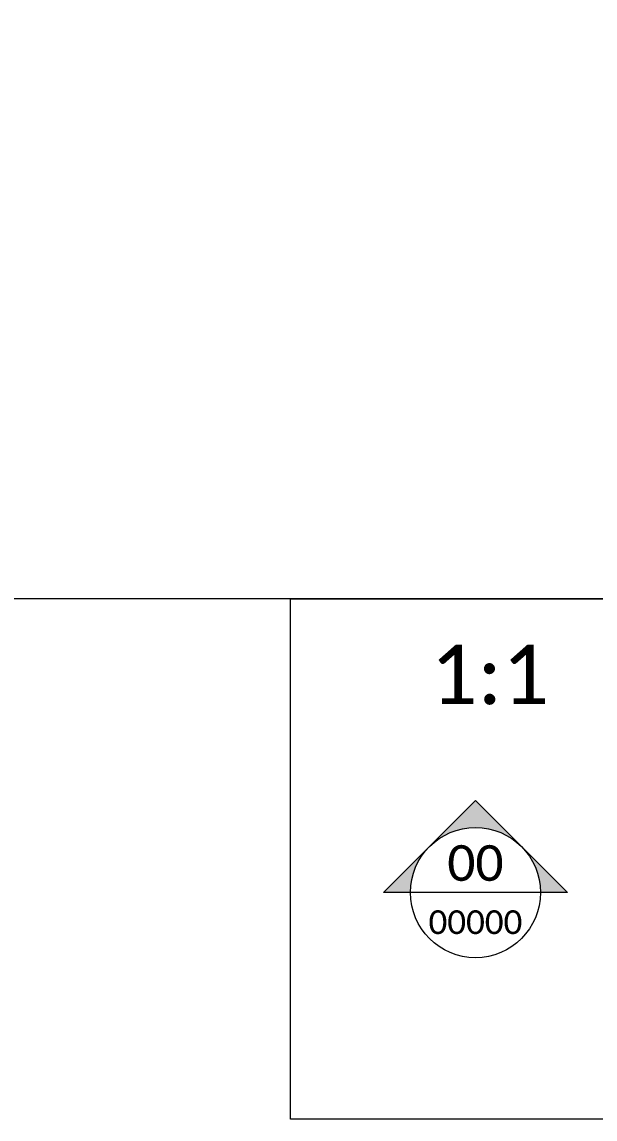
# Model space of a CAD drawing. Header units: millimetres. Extents: x -18512 to 101824, y -95768 to 52898.
# Drawn here: x -17074.1 to -17025.9, y -3096.6 to -3004.2 of the extents above; entities that cross this region are included whole.
import ezdxf
from ezdxf.enums import TextEntityAlignment as Align

# ---------------------------------------------------------------- set-up
doc = ezdxf.new("R2010")
doc.units = ezdxf.units.MM
doc.header["$LTSCALE"] = 25
doc.layers.get('0').update_dxf_attribs({"color": 254, "lineweight": 0})
doc.styles.add('FW_Calibri', font='calibri.ttf')
doc.styles.get("Standard").update_dxf_attribs({"font": 'arial.ttf'})

# ---------------------------------------------------------------- blocks, each defined once
blk = doc.blocks.new('arrow_01')
h = blk.add_hatch(color=256)
h.paths.add_polyline_path([(-3.873, 3.873), (-7.745, 0), (-5.477, 0, -0.198912)])
h.paths.add_polyline_path([(0, 7.745), (-3.873, 3.873, -0.414214), (3.873, 3.873)])
h.paths.add_polyline_path([(3.873, 3.873, -0.198912), (5.477, 0), (7.745, 0)])
blk.add_line((5.477, 0), (-5.477, 0))
blk.add_lwpolyline([(-5.477, 0), (-7.745, 0), (0, 7.745), (7.745, 0), (5.477, 0)])
blk.add_circle((0, 0), 5.477)
for tag, height, p in [('REF1', 3, (0, 2.489)), ('REF2', 2, (0, -2.489))]:
    blk.add_attdef(tag, text='', height=height).set_placement(p, align=Align.MIDDLE_CENTER)

msp = doc.modelspace()

# ---------------------------------------------------------------- linework, layer by layer
at = {"lineweight": 0}
for points in [[(-17192.993, -2833.827), (-16839.305, -2833.827), (-16839.305, -3052.782), (-17192.993, -3052.782)], [(-17051.518, -3052.782), (-16980.78, -3052.782), (-16980.78, -3096.573), (-17051.518, -3096.573)]]:
    msp.add_lwpolyline(points, close=True, dxfattribs=at)

# ---------------------------------------------------------------- block references
ref = msp.add_blockref('arrow_01', (-17035.95, -3077.51), dxfattribs=at)
ref.add_attrib('REF1', '00', dxfattribs={"height": 3, "style": 'FW_Calibri'}).set_placement((-17035.95, -3075.02), align=Align.MIDDLE_CENTER)
ref.add_attrib('REF2', '00000', dxfattribs={"height": 2, "style": 'FW_Calibri'}).set_placement((-17035.95, -3079.999), align=Align.MIDDLE_CENTER)
ref.add_attrib('REF1', '00', dxfattribs={"height": 3, "style": 'FW_Calibri'}).set_placement((-17035.95, -3075.02), align=Align.MIDDLE_CENTER)
ref.add_attrib('REF2', '00000', dxfattribs={"height": 2, "style": 'FW_Calibri'}).set_placement((-17035.95, -3079.999), align=Align.MIDDLE_CENTER)
ref.add_attrib('REF1', '00', dxfattribs={"height": 3, "style": 'FW_Calibri'}).set_placement((-17035.95, -3075.02), align=Align.MIDDLE_CENTER)
ref.add_attrib('REF2', '00000', dxfattribs={"height": 2, "style": 'FW_Calibri'}).set_placement((-17035.95, -3079.999), align=Align.MIDDLE_CENTER)
ref.add_attrib('REF1', '00', dxfattribs={"height": 3, "style": 'FW_Calibri'}).set_placement((-17035.95, -3075.02), align=Align.MIDDLE_CENTER)
ref.add_attrib('REF2', '00000', dxfattribs={"height": 2, "style": 'FW_Calibri'}).set_placement((-17035.95, -3079.999), align=Align.MIDDLE_CENTER)
ref.add_attrib('REF1', '00', dxfattribs={"height": 3, "style": 'FW_Calibri'}).set_placement((-17035.95, -3075.02), align=Align.MIDDLE_CENTER)
ref.add_attrib('REF2', '00000', dxfattribs={"height": 2, "style": 'FW_Calibri'}).set_placement((-17035.95, -3079.999), align=Align.MIDDLE_CENTER)
ref.add_attrib('REF1', '00', dxfattribs={"height": 3, "style": 'FW_Calibri'}).set_placement((-17035.95, -3075.02), align=Align.MIDDLE_CENTER)
ref.add_attrib('REF2', '00000', dxfattribs={"height": 2, "style": 'FW_Calibri'}).set_placement((-17035.95, -3079.999), align=Align.MIDDLE_CENTER)
ref.add_attrib('REF1', '00', dxfattribs={"height": 3, "style": 'FW_Calibri'}).set_placement((-17035.95, -3075.02), align=Align.MIDDLE_CENTER)
ref.add_attrib('REF2', '00000', dxfattribs={"height": 2, "style": 'FW_Calibri'}).set_placement((-17035.95, -3079.999), align=Align.MIDDLE_CENTER)
ref.add_attrib('REF1', '00', dxfattribs={"height": 3, "style": 'FW_Calibri'}).set_placement((-17035.95, -3075.02), align=Align.MIDDLE_CENTER)
ref.add_attrib('REF2', '00000', dxfattribs={"height": 2, "style": 'FW_Calibri'}).set_placement((-17035.95, -3079.999), align=Align.MIDDLE_CENTER)
ref.add_attrib('REF1', '00', dxfattribs={"height": 3, "style": 'FW_Calibri'}).set_placement((-17035.95, -3075.02), align=Align.MIDDLE_CENTER)
ref.add_attrib('REF2', '00000', dxfattribs={"height": 2, "style": 'FW_Calibri'}).set_placement((-17035.95, -3079.999), align=Align.MIDDLE_CENTER)
ref.add_attrib('REF1', '00', dxfattribs={"height": 3, "style": 'FW_Calibri'}).set_placement((-17035.95, -3075.02), align=Align.MIDDLE_CENTER)
ref.add_attrib('REF2', '00000', dxfattribs={"height": 2, "style": 'FW_Calibri'}).set_placement((-17035.95, -3079.999), align=Align.MIDDLE_CENTER)
ref.add_attrib('REF1', '00', dxfattribs={"height": 3, "style": 'FW_Calibri'}).set_placement((-17035.95, -3075.02), align=Align.MIDDLE_CENTER)
ref.add_attrib('REF2', '00000', dxfattribs={"height": 2, "style": 'FW_Calibri'}).set_placement((-17035.95, -3079.999), align=Align.MIDDLE_CENTER)
ref.add_attrib('REF1', '00', dxfattribs={"height": 3, "style": 'FW_Calibri'}).set_placement((-17035.95, -3075.02), align=Align.MIDDLE_CENTER)
ref.add_attrib('REF2', '00000', dxfattribs={"height": 2, "style": 'FW_Calibri'}).set_placement((-17035.95, -3079.999), align=Align.MIDDLE_CENTER)
ref.add_attrib('REF1', '00', dxfattribs={"height": 3, "style": 'FW_Calibri'}).set_placement((-17035.95, -3075.02), align=Align.MIDDLE_CENTER)
ref.add_attrib('REF2', '00000', dxfattribs={"height": 2, "style": 'FW_Calibri'}).set_placement((-17035.95, -3079.999), align=Align.MIDDLE_CENTER)
ref.add_attrib('REF1', '00', dxfattribs={"height": 3, "style": 'FW_Calibri'}).set_placement((-17035.95, -3075.02), align=Align.MIDDLE_CENTER)
ref.add_attrib('REF2', '00000', dxfattribs={"height": 2, "style": 'FW_Calibri'}).set_placement((-17035.95, -3079.999), align=Align.MIDDLE_CENTER)
ref.add_attrib('REF1', '00', dxfattribs={"height": 3, "style": 'FW_Calibri'}).set_placement((-17035.95, -3075.02), align=Align.MIDDLE_CENTER)
ref.add_attrib('REF2', '00000', dxfattribs={"height": 2, "style": 'FW_Calibri'}).set_placement((-17035.95, -3079.999), align=Align.MIDDLE_CENTER)
ref.add_attrib('REF1', '00', dxfattribs={"height": 3, "style": 'FW_Calibri'}).set_placement((-17035.95, -3075.02), align=Align.MIDDLE_CENTER)
ref.add_attrib('REF2', '00000', dxfattribs={"height": 2, "style": 'FW_Calibri'}).set_placement((-17035.95, -3079.999), align=Align.MIDDLE_CENTER)
ref.add_attrib('REF1', '00', dxfattribs={"height": 3, "style": 'FW_Calibri'}).set_placement((-17035.95, -3075.02), align=Align.MIDDLE_CENTER)
ref.add_attrib('REF2', '00000', dxfattribs={"height": 2, "style": 'FW_Calibri'}).set_placement((-17035.95, -3079.999), align=Align.MIDDLE_CENTER)
ref.add_attrib('REF1', '00', dxfattribs={"height": 3, "style": 'FW_Calibri'}).set_placement((-17035.95, -3075.02), align=Align.MIDDLE_CENTER)
ref.add_attrib('REF2', '00000', dxfattribs={"height": 2, "style": 'FW_Calibri'}).set_placement((-17035.95, -3079.999), align=Align.MIDDLE_CENTER)
ref.add_attrib('REF1', '00', dxfattribs={"height": 3, "style": 'FW_Calibri'}).set_placement((-17035.95, -3075.02), align=Align.MIDDLE_CENTER)
ref.add_attrib('REF2', '00000', dxfattribs={"height": 2, "style": 'FW_Calibri'}).set_placement((-17035.95, -3079.999), align=Align.MIDDLE_CENTER)
ref.add_attrib('REF1', '00', dxfattribs={"height": 3, "style": 'FW_Calibri'}).set_placement((-17035.95, -3075.02), align=Align.MIDDLE_CENTER)
ref.add_attrib('REF2', '00000', dxfattribs={"height": 2, "style": 'FW_Calibri'}).set_placement((-17035.95, -3079.999), align=Align.MIDDLE_CENTER)
ref.add_attrib('REF1', '00', dxfattribs={"height": 3, "style": 'FW_Calibri'}).set_placement((-17035.95, -3075.02), align=Align.MIDDLE_CENTER)
ref.add_attrib('REF2', '00000', dxfattribs={"height": 2, "style": 'FW_Calibri'}).set_placement((-17035.95, -3079.999), align=Align.MIDDLE_CENTER)
ref.add_attrib('REF1', '00', dxfattribs={"height": 3, "style": 'FW_Calibri'}).set_placement((-17035.95, -3075.02), align=Align.MIDDLE_CENTER)
ref.add_attrib('REF2', '00000', dxfattribs={"height": 2, "style": 'FW_Calibri'}).set_placement((-17035.95, -3079.999), align=Align.MIDDLE_CENTER)
ref.add_attrib('REF1', '00', dxfattribs={"height": 3, "style": 'FW_Calibri'}).set_placement((-17035.95, -3075.02), align=Align.MIDDLE_CENTER)
ref.add_attrib('REF2', '00000', dxfattribs={"height": 2, "style": 'FW_Calibri'}).set_placement((-17035.95, -3079.999), align=Align.MIDDLE_CENTER)
ref.add_attrib('REF1', '00', dxfattribs={"height": 3, "style": 'FW_Calibri'}).set_placement((-17035.95, -3075.02), align=Align.MIDDLE_CENTER)
ref.add_attrib('REF2', '00000', dxfattribs={"height": 2, "style": 'FW_Calibri'}).set_placement((-17035.95, -3079.999), align=Align.MIDDLE_CENTER)
ref.add_attrib('REF1', '00', dxfattribs={"height": 3, "style": 'FW_Calibri'}).set_placement((-17035.95, -3075.02), align=Align.MIDDLE_CENTER)
ref.add_attrib('REF2', '00000', dxfattribs={"height": 2, "style": 'FW_Calibri'}).set_placement((-17035.95, -3079.999), align=Align.MIDDLE_CENTER)
ref.add_attrib('REF1', '00', dxfattribs={"height": 3, "style": 'FW_Calibri'}).set_placement((-17035.95, -3075.02), align=Align.MIDDLE_CENTER)
ref.add_attrib('REF2', '00000', dxfattribs={"height": 2, "style": 'FW_Calibri'}).set_placement((-17035.95, -3079.999), align=Align.MIDDLE_CENTER)
ref.add_attrib('REF1', '00', dxfattribs={"height": 3, "style": 'FW_Calibri'}).set_placement((-17035.95, -3075.02), align=Align.MIDDLE_CENTER)
ref.add_attrib('REF2', '00000', dxfattribs={"height": 2, "style": 'FW_Calibri'}).set_placement((-17035.95, -3079.999), align=Align.MIDDLE_CENTER)
ref.add_attrib('REF1', '00', dxfattribs={"height": 3, "style": 'FW_Calibri'}).set_placement((-17035.95, -3075.02), align=Align.MIDDLE_CENTER)
ref.add_attrib('REF2', '00000', dxfattribs={"height": 2, "style": 'FW_Calibri'}).set_placement((-17035.95, -3079.999), align=Align.MIDDLE_CENTER)
ref.add_attrib('REF1', '00', dxfattribs={"height": 3, "style": 'FW_Calibri'}).set_placement((-17035.95, -3075.02), align=Align.MIDDLE_CENTER)
ref.add_attrib('REF2', '00000', dxfattribs={"height": 2, "style": 'FW_Calibri'}).set_placement((-17035.95, -3079.999), align=Align.MIDDLE_CENTER)
ref.add_attrib('REF1', '00', dxfattribs={"height": 3, "style": 'FW_Calibri'}).set_placement((-17035.95, -3075.02), align=Align.MIDDLE_CENTER)
ref.add_attrib('REF2', '00000', dxfattribs={"height": 2, "style": 'FW_Calibri'}).set_placement((-17035.95, -3079.999), align=Align.MIDDLE_CENTER)
ref.add_attrib('REF1', '00', dxfattribs={"height": 3, "style": 'FW_Calibri'}).set_placement((-17035.95, -3075.02), align=Align.MIDDLE_CENTER)
ref.add_attrib('REF2', '00000', dxfattribs={"height": 2, "style": 'FW_Calibri'}).set_placement((-17035.95, -3079.999), align=Align.MIDDLE_CENTER)
ref.add_attrib('REF1', '00', dxfattribs={"height": 3, "style": 'FW_Calibri'}).set_placement((-17035.95, -3075.02), align=Align.MIDDLE_CENTER)
ref.add_attrib('REF2', '00000', dxfattribs={"height": 2, "style": 'FW_Calibri'}).set_placement((-17035.95, -3079.999), align=Align.MIDDLE_CENTER)
ref.add_attrib('REF1', '00', dxfattribs={"height": 3, "style": 'FW_Calibri'}).set_placement((-17035.95, -3075.02), align=Align.MIDDLE_CENTER)
ref.add_attrib('REF2', '00000', dxfattribs={"height": 2, "style": 'FW_Calibri'}).set_placement((-17035.95, -3079.999), align=Align.MIDDLE_CENTER)
ref.add_attrib('REF1', '00', dxfattribs={"height": 3, "style": 'FW_Calibri'}).set_placement((-17035.95, -3075.02), align=Align.MIDDLE_CENTER)
ref.add_attrib('REF2', '00000', dxfattribs={"height": 2, "style": 'FW_Calibri'}).set_placement((-17035.95, -3079.999), align=Align.MIDDLE_CENTER)
ref.add_attrib('REF1', '00', dxfattribs={"height": 3, "style": 'FW_Calibri'}).set_placement((-17035.95, -3075.02), align=Align.MIDDLE_CENTER)
ref.add_attrib('REF2', '00000', dxfattribs={"height": 2, "style": 'FW_Calibri'}).set_placement((-17035.95, -3079.999), align=Align.MIDDLE_CENTER)
ref.add_attrib('REF1', '00', dxfattribs={"height": 3, "style": 'FW_Calibri'}).set_placement((-17035.95, -3075.02), align=Align.MIDDLE_CENTER)
ref.add_attrib('REF2', '00000', dxfattribs={"height": 2, "style": 'FW_Calibri'}).set_placement((-17035.95, -3079.999), align=Align.MIDDLE_CENTER)
ref.add_attrib('REF1', '00', dxfattribs={"height": 3, "style": 'FW_Calibri'}).set_placement((-17035.95, -3075.02), align=Align.MIDDLE_CENTER)
ref.add_attrib('REF2', '00000', dxfattribs={"height": 2, "style": 'FW_Calibri'}).set_placement((-17035.95, -3079.999), align=Align.MIDDLE_CENTER)
ref.add_attrib('REF1', '00', dxfattribs={"height": 3, "style": 'FW_Calibri'}).set_placement((-17035.95, -3075.02), align=Align.MIDDLE_CENTER)
ref.add_attrib('REF2', '00000', dxfattribs={"height": 2, "style": 'FW_Calibri'}).set_placement((-17035.95, -3079.999), align=Align.MIDDLE_CENTER)
ref.add_attrib('REF1', '00', dxfattribs={"height": 3, "style": 'FW_Calibri'}).set_placement((-17035.95, -3075.02), align=Align.MIDDLE_CENTER)
ref.add_attrib('REF2', '00000', dxfattribs={"height": 2, "style": 'FW_Calibri'}).set_placement((-17035.95, -3079.999), align=Align.MIDDLE_CENTER)
ref.add_attrib('REF1', '00', dxfattribs={"height": 3, "style": 'FW_Calibri'}).set_placement((-17035.95, -3075.02), align=Align.MIDDLE_CENTER)
ref.add_attrib('REF2', '00000', dxfattribs={"height": 2, "style": 'FW_Calibri'}).set_placement((-17035.95, -3079.999), align=Align.MIDDLE_CENTER)
ref.add_attrib('REF1', '00', dxfattribs={"height": 3, "style": 'FW_Calibri'}).set_placement((-17035.95, -3075.02), align=Align.MIDDLE_CENTER)
ref.add_attrib('REF2', '00000', dxfattribs={"height": 2, "style": 'FW_Calibri'}).set_placement((-17035.95, -3079.999), align=Align.MIDDLE_CENTER)
ref.add_attrib('REF1', '00', dxfattribs={"height": 3, "style": 'FW_Calibri'}).set_placement((-17035.95, -3075.02), align=Align.MIDDLE_CENTER)
ref.add_attrib('REF2', '00000', dxfattribs={"height": 2, "style": 'FW_Calibri'}).set_placement((-17035.95, -3079.999), align=Align.MIDDLE_CENTER)
ref.add_attrib('REF1', '00', dxfattribs={"height": 3, "style": 'FW_Calibri'}).set_placement((-17035.95, -3075.02), align=Align.MIDDLE_CENTER)
ref.add_attrib('REF2', '00000', dxfattribs={"height": 2, "style": 'FW_Calibri'}).set_placement((-17035.95, -3079.999), align=Align.MIDDLE_CENTER)
ref.add_attrib('REF1', '00', dxfattribs={"height": 3, "style": 'FW_Calibri'}).set_placement((-17035.95, -3075.02), align=Align.MIDDLE_CENTER)
ref.add_attrib('REF2', '00000', dxfattribs={"height": 2, "style": 'FW_Calibri'}).set_placement((-17035.95, -3079.999), align=Align.MIDDLE_CENTER)
ref.add_attrib('REF1', '00', dxfattribs={"height": 3, "style": 'FW_Calibri'}).set_placement((-17035.95, -3075.02), align=Align.MIDDLE_CENTER)
ref.add_attrib('REF2', '00000', dxfattribs={"height": 2, "style": 'FW_Calibri'}).set_placement((-17035.95, -3079.999), align=Align.MIDDLE_CENTER)
ref.add_attrib('REF1', '00', dxfattribs={"height": 3, "style": 'FW_Calibri'}).set_placement((-17035.95, -3075.02), align=Align.MIDDLE_CENTER)
ref.add_attrib('REF2', '00000', dxfattribs={"height": 2, "style": 'FW_Calibri'}).set_placement((-17035.95, -3079.999), align=Align.MIDDLE_CENTER)
ref.add_attrib('REF1', '00', dxfattribs={"height": 3, "style": 'FW_Calibri'}).set_placement((-17035.95, -3075.02), align=Align.MIDDLE_CENTER)
ref.add_attrib('REF2', '00000', dxfattribs={"height": 2, "style": 'FW_Calibri'}).set_placement((-17035.95, -3079.999), align=Align.MIDDLE_CENTER)
ref.add_attrib('REF1', '00', dxfattribs={"height": 3, "style": 'FW_Calibri'}).set_placement((-17035.95, -3075.02), align=Align.MIDDLE_CENTER)
ref.add_attrib('REF2', '00000', dxfattribs={"height": 2, "style": 'FW_Calibri'}).set_placement((-17035.95, -3079.999), align=Align.MIDDLE_CENTER)
ref.add_attrib('REF1', '00', dxfattribs={"height": 3, "style": 'FW_Calibri'}).set_placement((-17035.95, -3075.02), align=Align.MIDDLE_CENTER)
ref.add_attrib('REF2', '00000', dxfattribs={"height": 2, "style": 'FW_Calibri'}).set_placement((-17035.95, -3079.999), align=Align.MIDDLE_CENTER)
ref.add_attrib('REF1', '00', dxfattribs={"height": 3, "style": 'FW_Calibri'}).set_placement((-17035.95, -3075.02), align=Align.MIDDLE_CENTER)
ref.add_attrib('REF2', '00000', dxfattribs={"height": 2, "style": 'FW_Calibri'}).set_placement((-17035.95, -3079.999), align=Align.MIDDLE_CENTER)
ref.add_attrib('REF1', '00', dxfattribs={"height": 3, "style": 'FW_Calibri'}).set_placement((-17035.95, -3075.02), align=Align.MIDDLE_CENTER)
ref.add_attrib('REF2', '00000', dxfattribs={"height": 2, "style": 'FW_Calibri'}).set_placement((-17035.95, -3079.999), align=Align.MIDDLE_CENTER)
ref.add_attrib('REF1', '00', dxfattribs={"height": 3, "style": 'FW_Calibri'}).set_placement((-17035.95, -3075.02), align=Align.MIDDLE_CENTER)
ref.add_attrib('REF2', '00000', dxfattribs={"height": 2, "style": 'FW_Calibri'}).set_placement((-17035.95, -3079.999), align=Align.MIDDLE_CENTER)
ref.add_attrib('REF1', '00', dxfattribs={"height": 3, "style": 'FW_Calibri'}).set_placement((-17035.95, -3075.02), align=Align.MIDDLE_CENTER)
ref.add_attrib('REF2', '00000', dxfattribs={"height": 2, "style": 'FW_Calibri'}).set_placement((-17035.95, -3079.999), align=Align.MIDDLE_CENTER)
ref.add_attrib('REF1', '00', dxfattribs={"height": 3, "style": 'FW_Calibri'}).set_placement((-17035.95, -3075.02), align=Align.MIDDLE_CENTER)
ref.add_attrib('REF2', '00000', dxfattribs={"height": 2, "style": 'FW_Calibri'}).set_placement((-17035.95, -3079.999), align=Align.MIDDLE_CENTER)
ref.add_attrib('REF1', '00', dxfattribs={"height": 3, "style": 'FW_Calibri'}).set_placement((-17035.95, -3075.02), align=Align.MIDDLE_CENTER)
ref.add_attrib('REF2', '00000', dxfattribs={"height": 2, "style": 'FW_Calibri'}).set_placement((-17035.95, -3079.999), align=Align.MIDDLE_CENTER)
ref.add_attrib('REF1', '00', dxfattribs={"height": 3, "style": 'FW_Calibri'}).set_placement((-17035.95, -3075.02), align=Align.MIDDLE_CENTER)
ref.add_attrib('REF2', '00000', dxfattribs={"height": 2, "style": 'FW_Calibri'}).set_placement((-17035.95, -3079.999), align=Align.MIDDLE_CENTER)
ref.add_attrib('REF1', '00', dxfattribs={"height": 3, "style": 'FW_Calibri'}).set_placement((-17035.95, -3075.02), align=Align.MIDDLE_CENTER)
ref.add_attrib('REF2', '00000', dxfattribs={"height": 2, "style": 'FW_Calibri'}).set_placement((-17035.95, -3079.999), align=Align.MIDDLE_CENTER)
ref.add_attrib('REF1', '00', dxfattribs={"height": 3, "style": 'FW_Calibri'}).set_placement((-17035.95, -3075.02), align=Align.MIDDLE_CENTER)
ref.add_attrib('REF2', '00000', dxfattribs={"height": 2, "style": 'FW_Calibri'}).set_placement((-17035.95, -3079.999), align=Align.MIDDLE_CENTER)
ref.add_attrib('REF1', '00', dxfattribs={"height": 3, "style": 'FW_Calibri'}).set_placement((-17035.95, -3075.02), align=Align.MIDDLE_CENTER)
ref.add_attrib('REF2', '00000', dxfattribs={"height": 2, "style": 'FW_Calibri'}).set_placement((-17035.95, -3079.999), align=Align.MIDDLE_CENTER)
ref.add_attrib('REF1', '00', dxfattribs={"height": 3, "style": 'FW_Calibri'}).set_placement((-17035.95, -3075.02), align=Align.MIDDLE_CENTER)
ref.add_attrib('REF2', '00000', dxfattribs={"height": 2, "style": 'FW_Calibri'}).set_placement((-17035.95, -3079.999), align=Align.MIDDLE_CENTER)
ref.add_attrib('REF1', '00', dxfattribs={"height": 3, "style": 'FW_Calibri'}).set_placement((-17035.95, -3075.02), align=Align.MIDDLE_CENTER)
ref.add_attrib('REF2', '00000', dxfattribs={"height": 2, "style": 'FW_Calibri'}).set_placement((-17035.95, -3079.999), align=Align.MIDDLE_CENTER)
ref.add_attrib('REF1', '00', dxfattribs={"height": 3, "style": 'FW_Calibri'}).set_placement((-17035.95, -3075.02), align=Align.MIDDLE_CENTER)
ref.add_attrib('REF2', '00000', dxfattribs={"height": 2, "style": 'FW_Calibri'}).set_placement((-17035.95, -3079.999), align=Align.MIDDLE_CENTER)
ref.add_attrib('REF1', '00', dxfattribs={"height": 3, "style": 'FW_Calibri'}).set_placement((-17035.95, -3075.02), align=Align.MIDDLE_CENTER)
ref.add_attrib('REF2', '00000', dxfattribs={"height": 2, "style": 'FW_Calibri'}).set_placement((-17035.95, -3079.999), align=Align.MIDDLE_CENTER)
ref.add_attrib('REF1', '00', dxfattribs={"height": 3, "style": 'FW_Calibri'}).set_placement((-17035.95, -3075.02), align=Align.MIDDLE_CENTER)
ref.add_attrib('REF2', '00000', dxfattribs={"height": 2, "style": 'FW_Calibri'}).set_placement((-17035.95, -3079.999), align=Align.MIDDLE_CENTER)
ref.add_attrib('REF1', '00', dxfattribs={"height": 3, "style": 'FW_Calibri'}).set_placement((-17035.95, -3075.02), align=Align.MIDDLE_CENTER)
ref.add_attrib('REF2', '00000', dxfattribs={"height": 2, "style": 'FW_Calibri'}).set_placement((-17035.95, -3079.999), align=Align.MIDDLE_CENTER)
ref.add_attrib('REF1', '00', dxfattribs={"height": 3, "style": 'FW_Calibri'}).set_placement((-17035.95, -3075.02), align=Align.MIDDLE_CENTER)
ref.add_attrib('REF2', '00000', dxfattribs={"height": 2, "style": 'FW_Calibri'}).set_placement((-17035.95, -3079.999), align=Align.MIDDLE_CENTER)
ref.add_attrib('REF1', '00', dxfattribs={"height": 3, "style": 'FW_Calibri'}).set_placement((-17035.95, -3075.02), align=Align.MIDDLE_CENTER)
ref.add_attrib('REF2', '00000', dxfattribs={"height": 2, "style": 'FW_Calibri'}).set_placement((-17035.95, -3079.999), align=Align.MIDDLE_CENTER)
ref.add_attrib('REF1', '00', dxfattribs={"height": 3, "style": 'FW_Calibri'}).set_placement((-17035.95, -3075.02), align=Align.MIDDLE_CENTER)
ref.add_attrib('REF2', '00000', dxfattribs={"height": 2, "style": 'FW_Calibri'}).set_placement((-17035.95, -3079.999), align=Align.MIDDLE_CENTER)
ref.add_attrib('REF1', '00', dxfattribs={"height": 3, "style": 'FW_Calibri'}).set_placement((-17035.95, -3075.02), align=Align.MIDDLE_CENTER)
ref.add_attrib('REF2', '00000', dxfattribs={"height": 2, "style": 'FW_Calibri'}).set_placement((-17035.95, -3079.999), align=Align.MIDDLE_CENTER)
ref.add_attrib('REF1', '00', dxfattribs={"height": 3, "style": 'FW_Calibri'}).set_placement((-17035.95, -3075.02), align=Align.MIDDLE_CENTER)
ref.add_attrib('REF2', '00000', dxfattribs={"height": 2, "style": 'FW_Calibri'}).set_placement((-17035.95, -3079.999), align=Align.MIDDLE_CENTER)
ref.add_attrib('REF1', '00', dxfattribs={"height": 3, "style": 'FW_Calibri'}).set_placement((-17035.95, -3075.02), align=Align.MIDDLE_CENTER)
ref.add_attrib('REF2', '00000', dxfattribs={"height": 2, "style": 'FW_Calibri'}).set_placement((-17035.95, -3079.999), align=Align.MIDDLE_CENTER)
ref.add_attrib('REF1', '00', dxfattribs={"height": 3, "style": 'FW_Calibri'}).set_placement((-17035.95, -3075.02), align=Align.MIDDLE_CENTER)
ref.add_attrib('REF2', '00000', dxfattribs={"height": 2, "style": 'FW_Calibri'}).set_placement((-17035.95, -3079.999), align=Align.MIDDLE_CENTER)
ref.add_attrib('REF1', '00', dxfattribs={"height": 3, "style": 'FW_Calibri'}).set_placement((-17035.95, -3075.02), align=Align.MIDDLE_CENTER)
ref.add_attrib('REF2', '00000', dxfattribs={"height": 2, "style": 'FW_Calibri'}).set_placement((-17035.95, -3079.999), align=Align.MIDDLE_CENTER)
ref.add_attrib('REF1', '00', dxfattribs={"height": 3, "style": 'FW_Calibri'}).set_placement((-17035.95, -3075.02), align=Align.MIDDLE_CENTER)
ref.add_attrib('REF2', '00000', dxfattribs={"height": 2, "style": 'FW_Calibri'}).set_placement((-17035.95, -3079.999), align=Align.MIDDLE_CENTER)
ref.add_attrib('REF1', '00', dxfattribs={"height": 3, "style": 'FW_Calibri'}).set_placement((-17035.95, -3075.02), align=Align.MIDDLE_CENTER)
ref.add_attrib('REF2', '00000', dxfattribs={"height": 2, "style": 'FW_Calibri'}).set_placement((-17035.95, -3079.999), align=Align.MIDDLE_CENTER)
ref.add_attrib('REF1', '00', dxfattribs={"height": 3, "style": 'FW_Calibri'}).set_placement((-17035.95, -3075.02), align=Align.MIDDLE_CENTER)
ref.add_attrib('REF2', '00000', dxfattribs={"height": 2, "style": 'FW_Calibri'}).set_placement((-17035.95, -3079.999), align=Align.MIDDLE_CENTER)
ref.add_attrib('REF1', '00', dxfattribs={"height": 3, "style": 'FW_Calibri'}).set_placement((-17035.95, -3075.02), align=Align.MIDDLE_CENTER)
ref.add_attrib('REF2', '00000', dxfattribs={"height": 2, "style": 'FW_Calibri'}).set_placement((-17035.95, -3079.999), align=Align.MIDDLE_CENTER)
ref.add_attrib('REF1', '00', dxfattribs={"height": 3, "style": 'FW_Calibri'}).set_placement((-17035.95, -3075.02), align=Align.MIDDLE_CENTER)
ref.add_attrib('REF2', '00000', dxfattribs={"height": 2, "style": 'FW_Calibri'}).set_placement((-17035.95, -3079.999), align=Align.MIDDLE_CENTER)
ref.add_attrib('REF1', '00', dxfattribs={"height": 3, "style": 'FW_Calibri'}).set_placement((-17035.95, -3075.02), align=Align.MIDDLE_CENTER)
ref.add_attrib('REF2', '00000', dxfattribs={"height": 2, "style": 'FW_Calibri'}).set_placement((-17035.95, -3079.999), align=Align.MIDDLE_CENTER)
ref.add_attrib('REF1', '00', dxfattribs={"height": 3, "style": 'FW_Calibri'}).set_placement((-17035.95, -3075.02), align=Align.MIDDLE_CENTER)
ref.add_attrib('REF2', '00000', dxfattribs={"height": 2, "style": 'FW_Calibri'}).set_placement((-17035.95, -3079.999), align=Align.MIDDLE_CENTER)
ref.add_attrib('REF1', '00', dxfattribs={"height": 3, "style": 'FW_Calibri'}).set_placement((-17035.95, -3075.02), align=Align.MIDDLE_CENTER)
ref.add_attrib('REF2', '00000', dxfattribs={"height": 2, "style": 'FW_Calibri'}).set_placement((-17035.95, -3079.999), align=Align.MIDDLE_CENTER)
ref.add_attrib('REF1', '00', dxfattribs={"height": 3, "style": 'FW_Calibri'}).set_placement((-17035.95, -3075.02), align=Align.MIDDLE_CENTER)
ref.add_attrib('REF2', '00000', dxfattribs={"height": 2, "style": 'FW_Calibri'}).set_placement((-17035.95, -3079.999), align=Align.MIDDLE_CENTER)
ref.add_attrib('REF1', '00', dxfattribs={"height": 3, "style": 'FW_Calibri'}).set_placement((-17035.95, -3075.02), align=Align.MIDDLE_CENTER)
ref.add_attrib('REF2', '00000', dxfattribs={"height": 2, "style": 'FW_Calibri'}).set_placement((-17035.95, -3079.999), align=Align.MIDDLE_CENTER)
ref.add_attrib('REF1', '00', dxfattribs={"height": 3, "style": 'FW_Calibri'}).set_placement((-17035.95, -3075.02), align=Align.MIDDLE_CENTER)
ref.add_attrib('REF2', '00000', dxfattribs={"height": 2, "style": 'FW_Calibri'}).set_placement((-17035.95, -3079.999), align=Align.MIDDLE_CENTER)
ref.add_attrib('REF1', '00', dxfattribs={"height": 3, "style": 'FW_Calibri'}).set_placement((-17035.95, -3075.02), align=Align.MIDDLE_CENTER)
ref.add_attrib('REF2', '00000', dxfattribs={"height": 2, "style": 'FW_Calibri'}).set_placement((-17035.95, -3079.999), align=Align.MIDDLE_CENTER)
ref.add_attrib('REF1', '00', dxfattribs={"height": 3, "style": 'FW_Calibri'}).set_placement((-17035.95, -3075.02), align=Align.MIDDLE_CENTER)
ref.add_attrib('REF2', '00000', dxfattribs={"height": 2, "style": 'FW_Calibri'}).set_placement((-17035.95, -3079.999), align=Align.MIDDLE_CENTER)
ref.add_attrib('REF1', '00', dxfattribs={"height": 3, "style": 'FW_Calibri'}).set_placement((-17035.95, -3075.02), align=Align.MIDDLE_CENTER)
ref.add_attrib('REF2', '00000', dxfattribs={"height": 2, "style": 'FW_Calibri'}).set_placement((-17035.95, -3079.999), align=Align.MIDDLE_CENTER)
ref.add_attrib('REF1', '00', dxfattribs={"height": 3, "style": 'FW_Calibri'}).set_placement((-17035.95, -3075.02), align=Align.MIDDLE_CENTER)
ref.add_attrib('REF2', '00000', dxfattribs={"height": 2, "style": 'FW_Calibri'}).set_placement((-17035.95, -3079.999), align=Align.MIDDLE_CENTER)
ref.add_attrib('REF1', '00', dxfattribs={"height": 3, "style": 'FW_Calibri'}).set_placement((-17035.95, -3075.02), align=Align.MIDDLE_CENTER)
ref.add_attrib('REF2', '00000', dxfattribs={"height": 2, "style": 'FW_Calibri'}).set_placement((-17035.95, -3079.999), align=Align.MIDDLE_CENTER)
ref.add_attrib('REF1', '00', dxfattribs={"height": 3, "style": 'FW_Calibri'}).set_placement((-17035.95, -3075.02), align=Align.MIDDLE_CENTER)
ref.add_attrib('REF2', '00000', dxfattribs={"height": 2, "style": 'FW_Calibri'}).set_placement((-17035.95, -3079.999), align=Align.MIDDLE_CENTER)
ref.add_attrib('REF1', '00', dxfattribs={"height": 3, "style": 'FW_Calibri'}).set_placement((-17035.95, -3075.02), align=Align.MIDDLE_CENTER)
ref.add_attrib('REF2', '00000', dxfattribs={"height": 2, "style": 'FW_Calibri'}).set_placement((-17035.95, -3079.999), align=Align.MIDDLE_CENTER)
ref.add_attrib('REF1', '00', dxfattribs={"height": 3, "style": 'FW_Calibri'}).set_placement((-17035.95, -3075.02), align=Align.MIDDLE_CENTER)
ref.add_attrib('REF2', '00000', dxfattribs={"height": 2, "style": 'FW_Calibri'}).set_placement((-17035.95, -3079.999), align=Align.MIDDLE_CENTER)
ref.add_attrib('REF1', '00', dxfattribs={"height": 3, "style": 'FW_Calibri'}).set_placement((-17035.95, -3075.02), align=Align.MIDDLE_CENTER)
ref.add_attrib('REF2', '00000', dxfattribs={"height": 2, "style": 'FW_Calibri'}).set_placement((-17035.95, -3079.999), align=Align.MIDDLE_CENTER)
ref.add_attrib('REF1', '00', dxfattribs={"height": 3, "style": 'FW_Calibri'}).set_placement((-17035.95, -3075.02), align=Align.MIDDLE_CENTER)
ref.add_attrib('REF2', '00000', dxfattribs={"height": 2, "style": 'FW_Calibri'}).set_placement((-17035.95, -3079.999), align=Align.MIDDLE_CENTER)
ref.add_attrib('REF1', '00', dxfattribs={"height": 3, "style": 'FW_Calibri'}).set_placement((-17035.95, -3075.02), align=Align.MIDDLE_CENTER)
ref.add_attrib('REF2', '00000', dxfattribs={"height": 2, "style": 'FW_Calibri'}).set_placement((-17035.95, -3079.999), align=Align.MIDDLE_CENTER)
ref.add_attrib('REF1', '00', dxfattribs={"height": 3, "style": 'FW_Calibri'}).set_placement((-17035.95, -3075.02), align=Align.MIDDLE_CENTER)
ref.add_attrib('REF2', '00000', dxfattribs={"height": 2, "style": 'FW_Calibri'}).set_placement((-17035.95, -3079.999), align=Align.MIDDLE_CENTER)
ref.add_attrib('REF1', '00', dxfattribs={"height": 3, "style": 'FW_Calibri'}).set_placement((-17035.95, -3075.02), align=Align.MIDDLE_CENTER)
ref.add_attrib('REF2', '00000', dxfattribs={"height": 2, "style": 'FW_Calibri'}).set_placement((-17035.95, -3079.999), align=Align.MIDDLE_CENTER)
ref.add_attrib('REF1', '00', dxfattribs={"height": 3, "style": 'FW_Calibri'}).set_placement((-17035.95, -3075.02), align=Align.MIDDLE_CENTER)
ref.add_attrib('REF2', '00000', dxfattribs={"height": 2, "style": 'FW_Calibri'}).set_placement((-17035.95, -3079.999), align=Align.MIDDLE_CENTER)
ref.add_attrib('REF1', '00', dxfattribs={"height": 3, "style": 'FW_Calibri'}).set_placement((-17035.95, -3075.02), align=Align.MIDDLE_CENTER)
ref.add_attrib('REF2', '00000', dxfattribs={"height": 2, "style": 'FW_Calibri'}).set_placement((-17035.95, -3079.999), align=Align.MIDDLE_CENTER)
ref.add_attrib('REF1', '00', dxfattribs={"height": 3, "style": 'FW_Calibri'}).set_placement((-17035.95, -3075.02), align=Align.MIDDLE_CENTER)
ref.add_attrib('REF2', '00000', dxfattribs={"height": 2, "style": 'FW_Calibri'}).set_placement((-17035.95, -3079.999), align=Align.MIDDLE_CENTER)
ref.add_attrib('REF1', '00', dxfattribs={"height": 3, "style": 'FW_Calibri'}).set_placement((-17035.95, -3075.02), align=Align.MIDDLE_CENTER)
ref.add_attrib('REF2', '00000', dxfattribs={"height": 2, "style": 'FW_Calibri'}).set_placement((-17035.95, -3079.999), align=Align.MIDDLE_CENTER)
ref.add_attrib('REF1', '00', dxfattribs={"height": 3, "style": 'FW_Calibri'}).set_placement((-17035.95, -3075.02), align=Align.MIDDLE_CENTER)
ref.add_attrib('REF2', '00000', dxfattribs={"height": 2, "style": 'FW_Calibri'}).set_placement((-17035.95, -3079.999), align=Align.MIDDLE_CENTER)
ref.add_attrib('REF1', '00', dxfattribs={"height": 3, "style": 'FW_Calibri'}).set_placement((-17035.95, -3075.02), align=Align.MIDDLE_CENTER)
ref.add_attrib('REF2', '00000', dxfattribs={"height": 2, "style": 'FW_Calibri'}).set_placement((-17035.95, -3079.999), align=Align.MIDDLE_CENTER)
ref.add_attrib('REF1', '00', dxfattribs={"height": 3, "style": 'FW_Calibri'}).set_placement((-17035.95, -3075.02), align=Align.MIDDLE_CENTER)
ref.add_attrib('REF2', '00000', dxfattribs={"height": 2, "style": 'FW_Calibri'}).set_placement((-17035.95, -3079.999), align=Align.MIDDLE_CENTER)
ref.add_attrib('REF1', '00', dxfattribs={"height": 3, "style": 'FW_Calibri'}).set_placement((-17035.95, -3075.02), align=Align.MIDDLE_CENTER)
ref.add_attrib('REF2', '00000', dxfattribs={"height": 2, "style": 'FW_Calibri'}).set_placement((-17035.95, -3079.999), align=Align.MIDDLE_CENTER)
ref.add_attrib('REF1', '00', dxfattribs={"height": 3, "style": 'FW_Calibri'}).set_placement((-17035.95, -3075.02), align=Align.MIDDLE_CENTER)
ref.add_attrib('REF2', '00000', dxfattribs={"height": 2, "style": 'FW_Calibri'}).set_placement((-17035.95, -3079.999), align=Align.MIDDLE_CENTER)
ref.add_attrib('REF1', '00', dxfattribs={"height": 3, "style": 'FW_Calibri'}).set_placement((-17035.95, -3075.02), align=Align.MIDDLE_CENTER)
ref.add_attrib('REF2', '00000', dxfattribs={"height": 2, "style": 'FW_Calibri'}).set_placement((-17035.95, -3079.999), align=Align.MIDDLE_CENTER)
ref.add_attrib('REF1', '00', dxfattribs={"height": 3, "style": 'FW_Calibri'}).set_placement((-17035.95, -3075.02), align=Align.MIDDLE_CENTER)
ref.add_attrib('REF2', '00000', dxfattribs={"height": 2, "style": 'FW_Calibri'}).set_placement((-17035.95, -3079.999), align=Align.MIDDLE_CENTER)
ref.add_attrib('REF1', '00', dxfattribs={"height": 3, "style": 'FW_Calibri'}).set_placement((-17035.95, -3075.02), align=Align.MIDDLE_CENTER)
ref.add_attrib('REF2', '00000', dxfattribs={"height": 2, "style": 'FW_Calibri'}).set_placement((-17035.95, -3079.999), align=Align.MIDDLE_CENTER)
ref.add_attrib('REF1', '00', dxfattribs={"height": 3, "style": 'FW_Calibri'}).set_placement((-17035.95, -3075.02), align=Align.MIDDLE_CENTER)
ref.add_attrib('REF2', '00000', dxfattribs={"height": 2, "style": 'FW_Calibri'}).set_placement((-17035.95, -3079.999), align=Align.MIDDLE_CENTER)
ref.add_attrib('REF1', '00', dxfattribs={"height": 3, "style": 'FW_Calibri'}).set_placement((-17035.95, -3075.02), align=Align.MIDDLE_CENTER)
ref.add_attrib('REF2', '00000', dxfattribs={"height": 2, "style": 'FW_Calibri'}).set_placement((-17035.95, -3079.999), align=Align.MIDDLE_CENTER)
ref.add_attrib('REF1', '00', dxfattribs={"height": 3, "style": 'FW_Calibri'}).set_placement((-17035.95, -3075.02), align=Align.MIDDLE_CENTER)
ref.add_attrib('REF2', '00000', dxfattribs={"height": 2, "style": 'FW_Calibri'}).set_placement((-17035.95, -3079.999), align=Align.MIDDLE_CENTER)
ref.add_attrib('REF1', '00', dxfattribs={"height": 3, "style": 'FW_Calibri'}).set_placement((-17035.95, -3075.02), align=Align.MIDDLE_CENTER)
ref.add_attrib('REF2', '00000', dxfattribs={"height": 2, "style": 'FW_Calibri'}).set_placement((-17035.95, -3079.999), align=Align.MIDDLE_CENTER)
ref.add_attrib('REF1', '00', dxfattribs={"height": 3, "style": 'FW_Calibri'}).set_placement((-17035.95, -3075.02), align=Align.MIDDLE_CENTER)
ref.add_attrib('REF2', '00000', dxfattribs={"height": 2, "style": 'FW_Calibri'}).set_placement((-17035.95, -3079.999), align=Align.MIDDLE_CENTER)
ref.add_attrib('REF1', '00', dxfattribs={"height": 3, "style": 'FW_Calibri'}).set_placement((-17035.95, -3075.02), align=Align.MIDDLE_CENTER)
ref.add_attrib('REF2', '00000', dxfattribs={"height": 2, "style": 'FW_Calibri'}).set_placement((-17035.95, -3079.999), align=Align.MIDDLE_CENTER)
ref.add_attrib('REF1', '00', dxfattribs={"height": 3, "style": 'FW_Calibri'}).set_placement((-17035.95, -3075.02), align=Align.MIDDLE_CENTER)
ref.add_attrib('REF2', '00000', dxfattribs={"height": 2, "style": 'FW_Calibri'}).set_placement((-17035.95, -3079.999), align=Align.MIDDLE_CENTER)
ref.add_attrib('REF1', '00', dxfattribs={"height": 3, "style": 'FW_Calibri'}).set_placement((-17035.95, -3075.02), align=Align.MIDDLE_CENTER)
ref.add_attrib('REF2', '00000', dxfattribs={"height": 2, "style": 'FW_Calibri'}).set_placement((-17035.95, -3079.999), align=Align.MIDDLE_CENTER)
ref.add_attrib('REF1', '00', dxfattribs={"height": 3, "style": 'FW_Calibri'}).set_placement((-17035.95, -3075.02), align=Align.MIDDLE_CENTER)
ref.add_attrib('REF2', '00000', dxfattribs={"height": 2, "style": 'FW_Calibri'}).set_placement((-17035.95, -3079.999), align=Align.MIDDLE_CENTER)
ref.add_attrib('REF1', '00', dxfattribs={"height": 3, "style": 'FW_Calibri'}).set_placement((-17035.95, -3075.02), align=Align.MIDDLE_CENTER)
ref.add_attrib('REF2', '00000', dxfattribs={"height": 2, "style": 'FW_Calibri'}).set_placement((-17035.95, -3079.999), align=Align.MIDDLE_CENTER)
ref.add_attrib('REF1', '00', dxfattribs={"height": 3, "style": 'FW_Calibri'}).set_placement((-17035.95, -3075.02), align=Align.MIDDLE_CENTER)
ref.add_attrib('REF2', '00000', dxfattribs={"height": 2, "style": 'FW_Calibri'}).set_placement((-17035.95, -3079.999), align=Align.MIDDLE_CENTER)
ref.add_attrib('REF1', '00', dxfattribs={"height": 3, "style": 'FW_Calibri'}).set_placement((-17035.95, -3075.02), align=Align.MIDDLE_CENTER)
ref.add_attrib('REF2', '00000', dxfattribs={"height": 2, "style": 'FW_Calibri'}).set_placement((-17035.95, -3079.999), align=Align.MIDDLE_CENTER)
ref.add_attrib('REF1', '00', dxfattribs={"height": 3, "style": 'FW_Calibri'}).set_placement((-17035.95, -3075.02), align=Align.MIDDLE_CENTER)
ref.add_attrib('REF2', '00000', dxfattribs={"height": 2, "style": 'FW_Calibri'}).set_placement((-17035.95, -3079.999), align=Align.MIDDLE_CENTER)
ref.add_attrib('REF1', '00', dxfattribs={"height": 3, "style": 'FW_Calibri'}).set_placement((-17035.95, -3075.02), align=Align.MIDDLE_CENTER)
ref.add_attrib('REF2', '00000', dxfattribs={"height": 2, "style": 'FW_Calibri'}).set_placement((-17035.95, -3079.999), align=Align.MIDDLE_CENTER)
ref.add_attrib('REF1', '00', dxfattribs={"height": 3, "style": 'FW_Calibri'}).set_placement((-17035.95, -3075.02), align=Align.MIDDLE_CENTER)
ref.add_attrib('REF2', '00000', dxfattribs={"height": 2, "style": 'FW_Calibri'}).set_placement((-17035.95, -3079.999), align=Align.MIDDLE_CENTER)
ref.add_attrib('REF1', '00', dxfattribs={"height": 3, "style": 'FW_Calibri'}).set_placement((-17035.95, -3075.02), align=Align.MIDDLE_CENTER)
ref.add_attrib('REF2', '00000', dxfattribs={"height": 2, "style": 'FW_Calibri'}).set_placement((-17035.95, -3079.999), align=Align.MIDDLE_CENTER)

# ---------------------------------------------------------------- texts
at = {"lineweight": 0, "insert": (-17039.734, -3056.646), "char_height": 5, "attachment_point": 1, "style": 'FW_Calibri'}
msp.add_mtext_dynamic_manual_height_columns('1:1', width=28.27909, gutter_width=12.5, heights=[0], dxfattribs=at)

doc.saveas('drawing.dxf')
